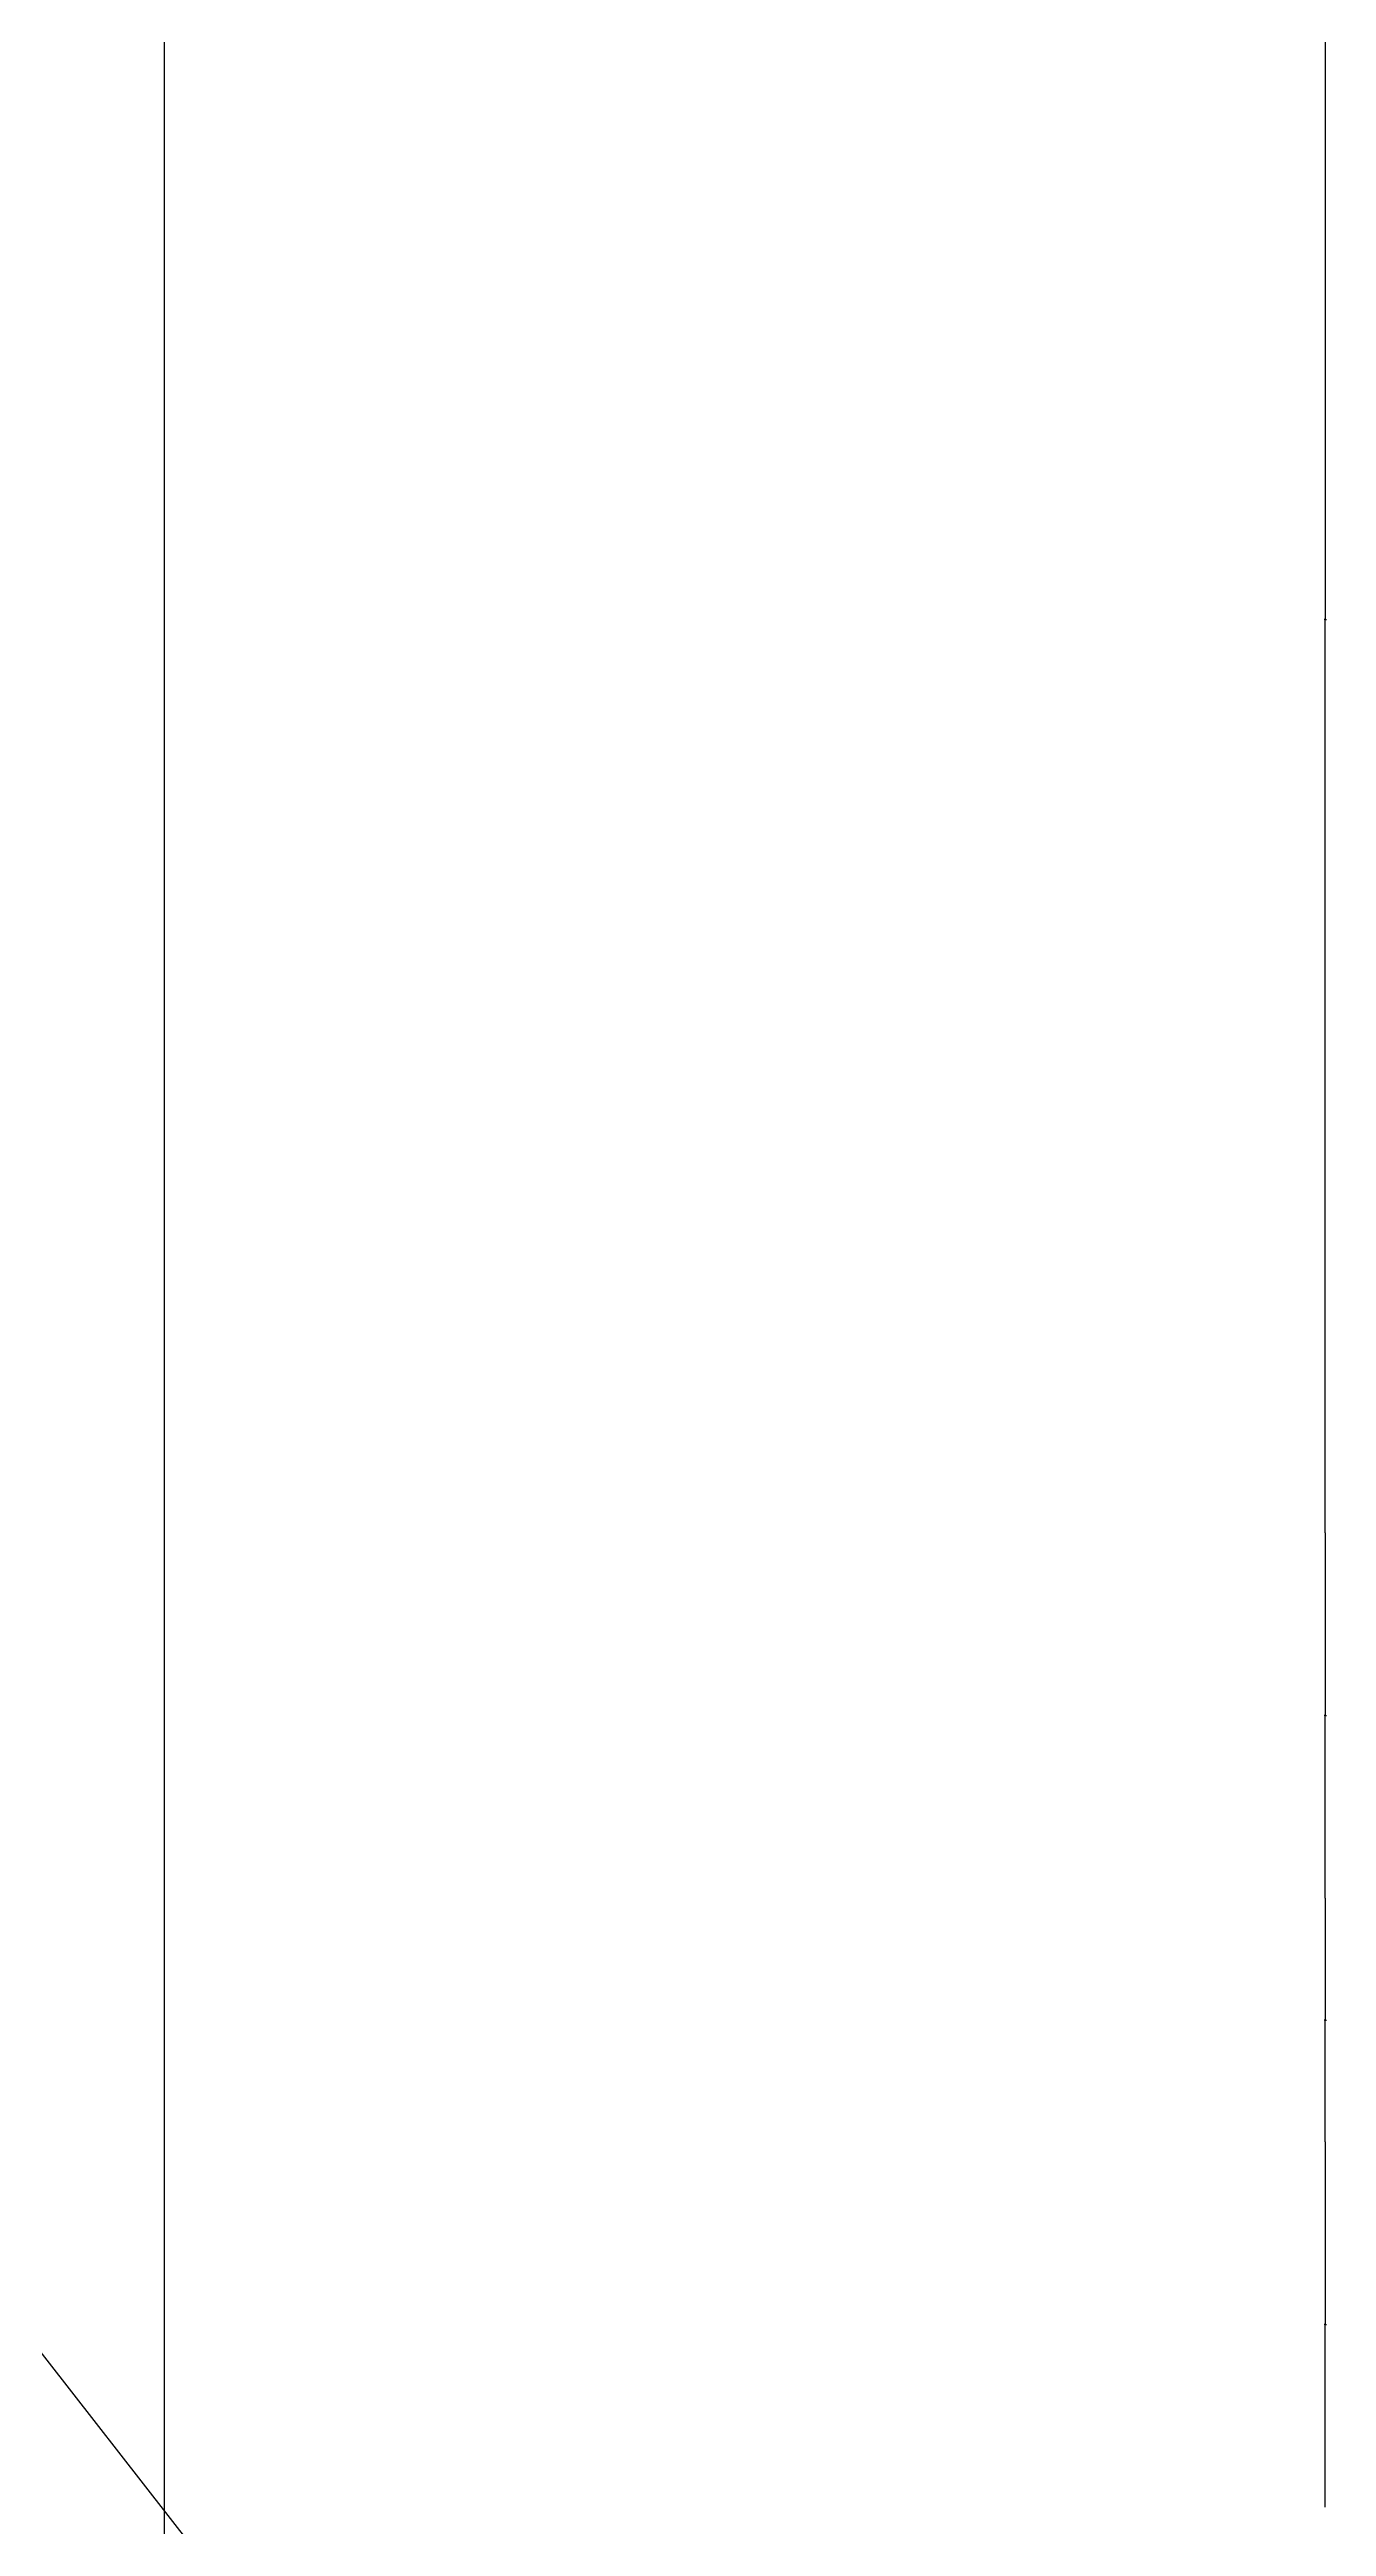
# Model space of a CAD drawing. Header units: metres. Extents: x -2 to 59071, y -2108 to 14272.
# Drawn here: x 55595 to 56119, y 9416 to 10432 of the extents above; entities that cross this region are included whole.
import ezdxf

# ---------------------------------------------------------------- set-up
doc = ezdxf.new("R2010")
doc.units = ezdxf.units.M
doc.layers.add('LAYER1', color=254, linetype='Continuous')
doc.layers.add('PUB_DIM', color=3, linetype='Continuous')
doc.dimstyles.get("Standard").update_dxf_attribs({"dimtxt": 2.5, "dimasz": 2.5, "dimexe": 1.25, "dimexo": 0.625, "dimtad": 1, "dimcen": 2.5, "dimazin": 3, "dimtfac": 1, "dimtmove": 0, "dimatfit": 3})

# ---------------------------------------------------------------- blocks, each defined once
blk = doc.blocks.new('*D30')
for p, q in [((56118.79, 10573.39), (56118.79, 10198.39)), ((56118.54, 10198.39), (56118.29, 10198.39)), ((56118.79, 9823.39), (56118.79, 10198.39)), ((56118.79, 10198.39), (56118.79, 10198.39)), ((56119.04, 10198.39), (56119.29, 10198.39))]:
    blk.add_line(p, q)
at = {"layer": 'Defpoints'}
for p in [(56118.79, 10573.39), (56118.79, 10198.39), (56118.79, 9823.39)]:
    blk.add_point(p, dxfattribs=at)
at = {"layer": 'PUB_DIM', "insert": (56118.79, 10199.515), "char_height": 1, "attachment_point": 5}
blk.add_mtext('0', dxfattribs=at)
blk = doc.blocks.new('*D35')
for p, q in [((56118.79, 9573.39), (56118.79, 9498.39)), ((56118.54, 9498.39), (56118.29, 9498.39)), ((56118.79, 9423.39), (56118.79, 9498.39)), ((56118.79, 9498.39), (56118.79, 9498.39)), ((56119.04, 9498.39), (56119.29, 9498.39))]:
    blk.add_line(p, q)
at = {"layer": 'Defpoints'}
for p in [(56118.79, 9573.39), (56118.79, 9498.39), (56118.79, 9423.39)]:
    blk.add_point(p, dxfattribs=at)
at = {"layer": 'PUB_DIM', "insert": (56118.79, 9499.515), "char_height": 1, "attachment_point": 5}
blk.add_mtext('0', dxfattribs=at)
blk = doc.blocks.new('*D36')
for p, q in [((56118.79, 9673.39), (56118.79, 9623.39)), ((56118.54, 9623.39), (56118.29, 9623.39)), ((56118.79, 9573.39), (56118.79, 9623.39)), ((56118.79, 9623.39), (56118.79, 9623.39)), ((56119.04, 9623.39), (56119.29, 9623.39))]:
    blk.add_line(p, q)
at = {"layer": 'Defpoints'}
for p in [(56118.79, 9673.39), (56118.79, 9623.39), (56118.79, 9573.39)]:
    blk.add_point(p, dxfattribs=at)
at = {"layer": 'PUB_DIM', "insert": (56118.79, 9624.515), "char_height": 1, "attachment_point": 5}
blk.add_mtext('0', dxfattribs=at)
blk = doc.blocks.new('*D37')
for p, q in [((56118.79, 9823.39), (56118.79, 9748.39)), ((56118.54, 9748.39), (56118.29, 9748.39)), ((56118.79, 9673.39), (56118.79, 9748.39)), ((56118.79, 9748.39), (56118.79, 9748.39)), ((56119.04, 9748.39), (56119.29, 9748.39))]:
    blk.add_line(p, q)
at = {"layer": 'Defpoints'}
for p in [(56118.79, 9823.39), (56118.79, 9748.39), (56118.79, 9673.39)]:
    blk.add_point(p, dxfattribs=at)
at = {"layer": 'PUB_DIM', "insert": (56118.79, 9749.515), "char_height": 1, "attachment_point": 5}
blk.add_mtext('0', dxfattribs=at)

msp = doc.modelspace()

# ---------------------------------------------------------------- linework, layer by layer
at = {"layer": 'LAYER1'}
msp.add_line((55641.96, 10533.39), (55641.96, 8467.43), dxfattribs=at)
at = {"layer": 'PUB_DIM'}
msp.add_line((55477.17, 9633.08), (56002.32, 8959.95), dxfattribs=at)

# ---------------------------------------------------------------- dimensions: what is measured, and where the dimension line sits
for base, p1, p2, picture, middle in [((56118.79, 10198.39), (56118.79, 9823.39), (56118.79, 10573.39), '*D30', (56118.79, 10199.515)), ((56118.79, 9748.39), (56118.79, 9673.39), (56118.79, 9823.39), '*D37', (56118.79, 9749.515)), ((56118.79, 9623.39), (56118.79, 9573.39), (56118.79, 9673.39), '*D36', (56118.79, 9624.515)), ((56118.79, 9498.39), (56118.79, 9423.39), (56118.79, 9573.39), '*D35', (56118.79, 9499.515))]:
    dim = msp.add_linear_dim(base=base, p1=p1, p2=p2, dimstyle='Standard', dxfattribs=at)
    dim.commit()
    dim.dimension.update_dxf_attribs({"geometry": picture, "text_midpoint": middle})

doc.saveas('drawing.dxf')
